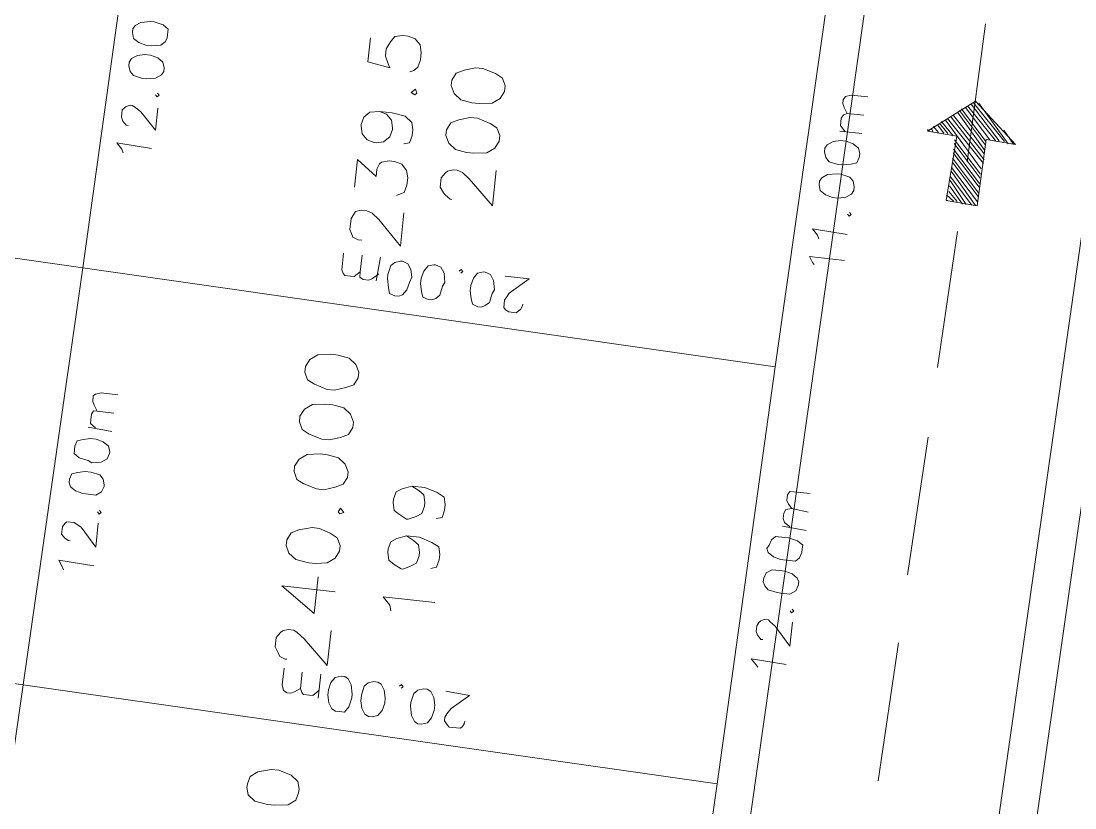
# Model space of a CAD drawing. Header units: metres. Extents: x -977055 to 805873, y -1033982 to 242021.
# Drawn here: x 2559.45 to 2589.67, y 922.34 to 944.9 of the extents above; entities that cross this region are included whole.
import ezdxf

# ---------------------------------------------------------------- set-up
doc = ezdxf.new("R2010")
doc.units = ezdxf.units.M
for name, color, linetype in [('PDF_acera', 7, 'Continuous'), ('PDF_areas por lote', 7, 'Continuous'), ('PDF_COTAS', 7, 'Continuous'), ('PDF_linea de centro', 7, 'Continuous'), ('PDF_lote nuevo', 7, 'Continuous'), ('PDF_LOTES', 7, 'Continuous'), ('PDF_No. lotes', 7, 'Continuous'), ('PDF_VIAS', 7, 'Continuous')]:
    doc.layers.add(name, color=color, linetype=linetype)

# ---------------------------------------------------------------- blocks, each defined once
blk = doc.blocks.new('CALLE')
at = {"layer": 'PDF_acera', "lineweight": 9}
for points in [[(-129.421152, -97.753824), (-72.690912, -99.658944), (-71.420832, -101.013696), (-72.479232, -132.130656), (-73.833984, -133.400736), (-130.564224, -131.495616), (-131.834304, -130.140864), (-130.775904, -99.023904)], [(-132.08832, -138.354048), (-133.14672, -169.471008), (-131.87664, -170.82576), (-75.188736, -172.773216), (-73.833984, -171.503136), (-72.775584, -140.386176), (-74.045664, -139.031424), (-130.733568, -137.083968)]]:
    blk.add_lwpolyline(points, close=True, dxfattribs=at)
at = {"layer": 'PDF_areas por lote', "lineweight": 9}
for points in [[(-93.816576, -121.250304), (-93.98592, -121.29264), (-94.112928, -121.461984), (-94.155264, -121.758336), (-94.155264, -121.92768), (-94.112928, -122.224032), (-93.98592, -122.393376), (-93.816576, -122.435712), (-93.731904, -122.435712), (-93.56256, -122.393376), (-93.435552, -122.224032), (-93.35088, -121.92768), (-93.35088, -121.758336), (-93.435552, -121.461984), (-93.56256, -121.29264), (-93.731904, -121.250304)], [(-88.228224, -121.546656), (-88.397568, -121.631328), (-88.524576, -121.800672), (-88.566912, -122.097024), (-88.566912, -122.266368), (-88.524576, -122.520384), (-88.397568, -122.689728), (-88.228224, -122.7744), (-88.101216, -122.7744), (-87.931872, -122.689728), (-87.8472, -122.520384), (-87.762528, -122.266368), (-87.762528, -122.097024), (-87.8472, -121.800672), (-87.931872, -121.631328), (-88.101216, -121.546656)], [(-86.534784, -121.546656), (-86.704128, -121.631328), (-86.7888, -121.800672), (-86.873472, -122.097024), (-86.873472, -122.266368), (-86.7888, -122.520384), (-86.704128, -122.689728), (-86.534784, -122.7744), (-86.407776, -122.7744), (-86.238432, -122.689728), (-86.111424, -122.520384), (-86.069088, -122.266368), (-86.069088, -122.097024), (-86.111424, -121.800672), (-86.238432, -121.631328), (-86.407776, -121.546656)], [(-85.391712, -121.546656), (-85.561056, -121.631328), (-85.645728, -121.800672), (-85.7304, -122.097024), (-85.7304, -122.266368), (-85.645728, -122.520384), (-85.561056, -122.689728), (-85.391712, -122.7744), (-85.264704, -122.7744), (-85.09536, -122.689728), (-84.968352, -122.520384), (-84.926016, -122.266368), (-84.926016, -122.097024), (-84.968352, -121.800672), (-85.09536, -121.631328), (-85.264704, -121.546656)], [(-84.24864, -121.546656), (-84.417984, -121.631328), (-84.502656, -121.800672), (-84.587328, -122.097024), (-84.587328, -122.266368), (-84.502656, -122.520384), (-84.417984, -122.689728), (-84.24864, -122.7744), (-84.121632, -122.7744), (-83.952288, -122.689728), (-83.82528, -122.520384), (-83.782944, -122.266368), (-83.782944, -122.097024), (-83.82528, -121.800672), (-83.952288, -121.631328), (-84.121632, -121.546656)], [(-87.339168, -122.647392), (-87.381504, -122.689728), (-87.339168, -122.7744), (-87.254496, -122.689728)], [(-77.644224, -123.282432), (-77.68656, -123.367104), (-77.644224, -123.40944), (-77.559552, -123.367104)]]:
    blk.add_lwpolyline(points, close=True, dxfattribs=at)
for points in [[(-90.81072, -121.843008), (-90.81072, -121.800672), (-90.768384, -121.673664), (-90.683712, -121.631328), (-90.556704, -121.546656), (-90.345024, -121.546656), (-90.218016, -121.631328), (-90.17568, -121.673664), (-90.133344, -121.800672), (-90.133344, -121.92768), (-90.17568, -122.012352), (-90.302688, -122.181696), (-90.853056, -122.7744), (-90.048672, -122.7744)], [(-89.159616, -122.7744), (-89.159616, -121.546656), (-89.709984, -122.35104), (-88.863264, -122.35104)], [(-81.115776, -122.520384), (-81.115776, -122.435712), (-81.07344, -122.308704), (-80.988768, -122.266368), (-80.904096, -122.224032), (-80.65008, -122.224032), (-80.565408, -122.266368), (-80.480736, -122.308704), (-80.4384, -122.435712), (-80.4384, -122.56272), (-80.480736, -122.689728), (-80.607744, -122.859072), (-81.158112, -123.40944), (-80.396064, -123.40944)], [(-79.930368, -122.224032), (-79.295328, -122.224032), (-79.634016, -122.689728), (-79.464672, -122.689728), (-79.337664, -122.732064), (-79.295328, -122.7744), (-79.252992, -122.943744), (-79.252992, -123.070752), (-79.295328, -123.240096), (-79.422336, -123.367104), (-79.59168, -123.40944), (-79.761024, -123.40944), (-79.930368, -123.367104), (-79.972704, -123.282432), (-80.01504, -123.19776)], [(-78.152256, -122.605056), (-78.194592, -122.7744), (-78.3216, -122.901408), (-78.490944, -122.943744), (-78.53328, -122.943744), (-78.702624, -122.901408), (-78.829632, -122.7744), (-78.871968, -122.605056), (-78.871968, -122.56272), (-78.829632, -122.393376), (-78.702624, -122.266368), (-78.53328, -122.224032), (-78.490944, -122.224032), (-78.3216, -122.266368), (-78.194592, -122.393376), (-78.152256, -122.605056), (-78.152256, -122.901408), (-78.194592, -123.19776), (-78.3216, -123.367104), (-78.490944, -123.40944), (-78.617952, -123.40944), (-78.787296, -123.367104), (-78.829632, -123.240096)], [(-76.501152, -122.224032), (-77.05152, -122.224032), (-77.136192, -122.732064), (-77.05152, -122.689728), (-76.882176, -122.605056), (-76.712832, -122.605056), (-76.543488, -122.689728), (-76.41648, -122.7744), (-76.374144, -122.943744), (-76.374144, -123.070752), (-76.41648, -123.240096), (-76.543488, -123.367104), (-76.712832, -123.40944), (-76.882176, -123.40944), (-77.05152, -123.367104), (-77.136192, -123.282432), (-77.178528, -123.19776)]]:
    blk.add_lwpolyline(points, dxfattribs=at)
at = {"layer": 'PDF_COTAS', "lineweight": 9}
for points in [[(-89.159616, -117.228384), (-89.11728, -116.424), (-89.244288, -116.508672), (-89.32896, -116.551008), (-89.244288, -116.508672), (-89.11728, -116.424)], [(-88.185888, -117.228384), (-88.736256, -117.228384), (-88.312896, -116.84736), (-88.27056, -116.762688), (-88.228224, -116.678016), (-88.228224, -116.593344), (-88.228224, -116.508672), (-88.27056, -116.466336), (-88.355232, -116.424), (-88.524576, -116.424), (-88.566912, -116.466336), (-88.609248, -116.508672), (-88.651584, -116.593344), (-88.651584, -116.63568), (-88.651584, -116.593344), (-88.609248, -116.508672), (-88.566912, -116.466336), (-88.524576, -116.424), (-88.355232, -116.424), (-88.27056, -116.466336), (-88.228224, -116.508672), (-88.228224, -116.593344), (-88.228224, -116.678016), (-88.27056, -116.762688), (-88.312896, -116.84736), (-88.736256, -117.228384)], [(-87.339168, -116.466336), (-87.42384, -116.508672), (-87.508512, -116.63568), (-87.550848, -116.805024), (-87.550848, -116.932032), (-87.550848, -117.101376), (-87.466176, -117.228384), (-87.339168, -117.27072), (-87.296832, -117.27072), (-87.169824, -117.228384), (-87.085152, -117.143712), (-87.042816, -116.932032), (-87.042816, -116.805024), (-87.085152, -116.63568), (-87.127488, -116.508672), (-87.254496, -116.466336)], [(-87.339168, -116.466336), (-87.42384, -116.508672), (-87.508512, -116.63568), (-87.550848, -116.805024), (-87.550848, -116.932032), (-87.550848, -117.101376), (-87.466176, -117.228384), (-87.339168, -117.27072), (-87.296832, -117.27072), (-87.169824, -117.228384), (-87.085152, -117.143712), (-87.042816, -116.932032), (-87.042816, -116.805024), (-87.085152, -116.63568), (-87.127488, -116.508672), (-87.254496, -116.466336)], [(-87.339168, -116.466336), (-87.42384, -116.508672), (-87.508512, -116.63568), (-87.550848, -116.805024), (-87.550848, -116.932032), (-87.550848, -117.101376), (-87.466176, -117.228384), (-87.339168, -117.27072), (-87.296832, -117.27072), (-87.169824, -117.228384), (-87.085152, -117.143712), (-87.042816, -116.932032), (-87.042816, -116.805024), (-87.085152, -116.63568), (-87.127488, -116.508672), (-87.254496, -116.466336)], [(-86.57712, -116.508672), (-86.661792, -116.508672), (-86.746464, -116.63568), (-86.7888, -116.84736), (-86.831136, -116.932032), (-86.7888, -117.143712), (-86.704128, -117.27072), (-86.57712, -117.313056), (-86.534784, -117.313056), (-86.407776, -117.27072), (-86.323104, -117.143712), (-86.280768, -116.974368), (-86.280768, -116.84736), (-86.323104, -116.678016), (-86.36544, -116.551008), (-86.492448, -116.508672)], [(-86.57712, -116.508672), (-86.661792, -116.508672), (-86.746464, -116.63568), (-86.7888, -116.84736), (-86.831136, -116.932032), (-86.7888, -117.143712), (-86.704128, -117.27072), (-86.57712, -117.313056), (-86.534784, -117.313056), (-86.407776, -117.27072), (-86.323104, -117.143712), (-86.280768, -116.974368), (-86.280768, -116.84736), (-86.323104, -116.678016), (-86.36544, -116.551008), (-86.492448, -116.508672)], [(-86.57712, -116.508672), (-86.661792, -116.508672), (-86.746464, -116.63568), (-86.7888, -116.84736), (-86.831136, -116.932032), (-86.7888, -117.143712), (-86.704128, -117.27072), (-86.57712, -117.313056), (-86.534784, -117.313056), (-86.407776, -117.27072), (-86.323104, -117.143712), (-86.280768, -116.974368), (-86.280768, -116.84736), (-86.323104, -116.678016), (-86.36544, -116.551008), (-86.492448, -116.508672)], [(-86.026752, -116.762688), (-86.069088, -117.313056)], [(-85.645728, -117.313056), (-85.645728, -116.932032), (-85.645728, -116.84736), (-85.7304, -116.805024), (-85.857408, -116.805024), (-85.94208, -116.805024), (-86.026752, -116.932032), (-85.94208, -116.805024), (-85.857408, -116.805024), (-85.7304, -116.805024), (-85.645728, -116.84736), (-85.645728, -116.932032)], [(-85.222368, -117.355392), (-85.222368, -116.974368), (-85.264704, -116.84736), (-85.30704, -116.805024), (-85.434048, -116.805024), (-85.51872, -116.84736), (-85.645728, -116.932032), (-85.51872, -116.84736), (-85.434048, -116.805024), (-85.30704, -116.805024), (-85.264704, -116.84736), (-85.222368, -116.974368)], [(-79.549344, -117.524736), (-79.507008, -116.720352), (-79.634016, -116.84736), (-79.718688, -116.889696), (-79.634016, -116.84736), (-79.507008, -116.720352)], [(-78.617952, -117.567072), (-79.125984, -117.567072), (-78.74496, -117.186048), (-78.660288, -117.05904), (-78.617952, -116.974368), (-78.617952, -116.932032), (-78.660288, -116.84736), (-78.702624, -116.805024), (-78.74496, -116.762688), (-78.914304, -116.762688), (-78.998976, -116.805024), (-79.041312, -116.84736), (-79.083648, -116.889696), (-79.083648, -116.932032), (-79.083648, -116.889696), (-79.041312, -116.84736), (-78.998976, -116.805024), (-78.914304, -116.762688), (-78.74496, -116.762688), (-78.702624, -116.805024), (-78.660288, -116.84736), (-78.617952, -116.932032), (-78.617952, -116.974368), (-78.660288, -117.05904), (-78.74496, -117.186048), (-79.125984, -117.567072)], [(-77.728896, -116.805024), (-77.855904, -116.84736), (-77.940576, -116.932032), (-77.982912, -117.143712), (-77.982912, -117.228384), (-77.940576, -117.440064), (-77.855904, -117.567072), (-77.771232, -117.609408), (-77.68656, -117.609408), (-77.559552, -117.567072), (-77.47488, -117.440064), (-77.432544, -117.27072), (-77.432544, -117.143712), (-77.47488, -116.974368), (-77.559552, -116.84736), (-77.644224, -116.805024)], [(-77.728896, -116.805024), (-77.855904, -116.84736), (-77.940576, -116.932032), (-77.982912, -117.143712), (-77.982912, -117.228384), (-77.940576, -117.440064), (-77.855904, -117.567072), (-77.771232, -117.609408), (-77.68656, -117.609408), (-77.559552, -117.567072), (-77.47488, -117.440064), (-77.432544, -117.27072), (-77.432544, -117.143712), (-77.47488, -116.974368), (-77.559552, -116.84736), (-77.644224, -116.805024)], [(-76.966848, -116.805024), (-77.093856, -116.84736), (-77.178528, -116.974368), (-77.220864, -117.143712), (-77.220864, -117.27072), (-77.178528, -117.4824), (-77.093856, -117.567072), (-77.009184, -117.609408), (-76.924512, -117.609408), (-76.797504, -117.609408), (-76.712832, -117.4824), (-76.670496, -117.27072), (-76.670496, -117.186048), (-76.712832, -116.974368), (-76.797504, -116.84736), (-76.882176, -116.805024)], [(-76.966848, -116.805024), (-77.093856, -116.84736), (-77.178528, -116.974368), (-77.220864, -117.143712), (-77.220864, -117.27072), (-77.178528, -117.4824), (-77.093856, -117.567072), (-77.009184, -117.609408), (-76.924512, -117.609408), (-76.797504, -117.609408), (-76.712832, -117.4824), (-76.670496, -117.27072), (-76.670496, -117.186048), (-76.712832, -116.974368), (-76.797504, -116.84736), (-76.882176, -116.805024)], [(-87.889536, -117.228384), (-87.931872, -117.27072), (-87.974208, -117.228384), (-87.931872, -117.186048), (-87.974208, -117.228384), (-87.931872, -117.27072)], [(-78.279264, -117.524736), (-78.3216, -117.567072), (-78.363936, -117.524736), (-78.3216, -117.4824), (-78.363936, -117.524736), (-78.3216, -117.567072)], [(-91.86912, -123.155424), (-91.86912, -123.282432), (-91.742112, -123.367104), (-91.530432, -123.40944), (-91.44576, -123.40944), (-91.23408, -123.367104), (-91.107072, -123.282432), (-91.064736, -123.19776), (-91.064736, -123.113088), (-91.107072, -122.98608), (-91.23408, -122.901408), (-91.403424, -122.859072), (-91.530432, -122.859072), (-91.699776, -122.901408), (-91.826784, -122.98608), (-91.86912, -123.070752)], [(-82.301184, -123.494112), (-82.258848, -123.578784), (-82.13184, -123.663456), (-81.962496, -123.705792), (-81.835488, -123.748128), (-81.666144, -123.705792), (-81.539136, -123.62112), (-81.4968, -123.494112), (-81.4968, -123.451776), (-81.539136, -123.324768), (-81.623808, -123.240096), (-81.835488, -123.19776), (-81.92016, -123.19776), (-82.13184, -123.240096), (-82.258848, -123.282432), (-82.301184, -123.40944)], [(-91.911456, -123.917472), (-91.86912, -124.04448), (-91.742112, -124.129152), (-91.572768, -124.171488), (-91.44576, -124.171488), (-91.276416, -124.129152), (-91.149408, -124.04448), (-91.107072, -123.959808), (-91.107072, -123.875136), (-91.149408, -123.748128), (-91.23408, -123.663456), (-91.44576, -123.62112), (-91.572768, -123.62112), (-91.742112, -123.663456), (-91.86912, -123.748128), (-91.911456, -123.8328)], [(-82.301184, -124.25616), (-82.258848, -124.340832), (-82.174176, -124.425504), (-81.962496, -124.46784), (-81.877824, -124.510176), (-81.666144, -124.46784), (-81.539136, -124.383168), (-81.4968, -124.25616), (-81.4968, -124.213824), (-81.539136, -124.086816), (-81.666144, -124.002144), (-81.835488, -123.959808), (-81.962496, -123.959808), (-82.13184, -124.002144), (-82.258848, -124.04448), (-82.301184, -124.171488)], [(-91.953792, -125.060544), (-91.911456, -125.187552), (-91.784448, -125.272224), (-91.615104, -125.31456), (-91.488096, -125.31456), (-91.318752, -125.272224), (-91.191744, -125.187552), (-91.149408, -125.10288), (-91.149408, -125.018208), (-91.191744, -124.8912), (-91.276416, -124.806528), (-91.488096, -124.764192), (-91.572768, -124.764192), (-91.784448, -124.806528), (-91.911456, -124.8912), (-91.953792, -124.975872)], [(-82.34352, -125.399232), (-82.301184, -125.483904), (-82.216512, -125.568576), (-82.004832, -125.610912), (-81.92016, -125.653248), (-81.70848, -125.610912), (-81.581472, -125.52624), (-81.539136, -125.399232), (-81.539136, -125.356896), (-81.581472, -125.229888), (-81.70848, -125.145216), (-81.877824, -125.10288), (-82.004832, -125.10288), (-82.174176, -125.145216), (-82.301184, -125.187552), (-82.34352, -125.31456)], [(-89.709984, -133.189056), (-89.667648, -132.384672), (-89.794656, -132.51168), (-89.836992, -132.554016), (-89.794656, -132.51168), (-89.667648, -132.384672)], [(-88.736256, -133.231392), (-89.286624, -133.231392), (-88.863264, -132.850368), (-88.778592, -132.72336), (-88.736256, -132.681024), (-88.736256, -132.596352), (-88.778592, -132.51168), (-88.820928, -132.469344), (-88.9056, -132.427008), (-89.032608, -132.427008), (-89.11728, -132.469344), (-89.159616, -132.51168), (-89.201952, -132.554016), (-89.201952, -132.596352), (-89.201952, -132.554016), (-89.159616, -132.51168), (-89.11728, -132.469344), (-89.032608, -132.427008), (-88.9056, -132.427008), (-88.820928, -132.469344), (-88.778592, -132.51168), (-88.736256, -132.596352), (-88.736256, -132.681024), (-88.778592, -132.72336), (-88.863264, -132.850368), (-89.286624, -133.231392)], [(-87.889536, -132.469344), (-87.974208, -132.51168), (-88.05888, -132.596352), (-88.101216, -132.808032), (-88.101216, -132.892704), (-88.101216, -133.104384), (-88.016544, -133.231392), (-87.889536, -133.273728), (-87.804864, -133.273728), (-87.720192, -133.231392), (-87.63552, -133.104384), (-87.593184, -132.93504), (-87.593184, -132.808032), (-87.593184, -132.638688), (-87.677856, -132.51168), (-87.804864, -132.469344)], [(-87.889536, -132.469344), (-87.974208, -132.51168), (-88.05888, -132.596352), (-88.101216, -132.808032), (-88.101216, -132.892704), (-88.101216, -133.104384), (-88.016544, -133.231392), (-87.889536, -133.273728), (-87.804864, -133.273728), (-87.720192, -133.231392), (-87.63552, -133.104384), (-87.593184, -132.93504), (-87.593184, -132.808032), (-87.593184, -132.638688), (-87.677856, -132.51168), (-87.804864, -132.469344)], [(-87.127488, -132.469344), (-87.21216, -132.51168), (-87.296832, -132.638688), (-87.339168, -132.808032), (-87.339168, -132.93504), (-87.339168, -133.14672), (-87.254496, -133.231392), (-87.127488, -133.273728), (-87.042816, -133.273728), (-86.958144, -133.273728), (-86.873472, -133.14672), (-86.831136, -132.93504), (-86.831136, -132.850368), (-86.831136, -132.638688), (-86.915808, -132.554016), (-87.042816, -132.51168)], [(-87.127488, -132.469344), (-87.21216, -132.51168), (-87.296832, -132.638688), (-87.339168, -132.808032), (-87.339168, -132.93504), (-87.339168, -133.14672), (-87.254496, -133.231392), (-87.127488, -133.273728), (-87.042816, -133.273728), (-86.958144, -133.273728), (-86.873472, -133.14672), (-86.831136, -132.93504), (-86.831136, -132.850368), (-86.831136, -132.638688), (-86.915808, -132.554016), (-87.042816, -132.51168)], [(-86.57712, -132.765696), (-86.619456, -133.316064)], [(-86.196096, -133.316064), (-86.15376, -132.93504), (-86.196096, -132.808032), (-86.280768, -132.765696), (-86.407776, -132.765696), (-86.492448, -132.808032), (-86.57712, -132.93504), (-86.492448, -132.808032), (-86.407776, -132.765696), (-86.280768, -132.765696), (-86.196096, -132.808032), (-86.15376, -132.93504)], [(-85.772736, -133.316064), (-85.772736, -132.93504), (-85.772736, -132.850368), (-85.857408, -132.808032), (-85.984416, -132.808032), (-86.069088, -132.850368), (-86.15376, -132.93504), (-86.069088, -132.850368), (-85.984416, -132.808032), (-85.857408, -132.808032), (-85.772736, -132.850368), (-85.772736, -132.93504)], [(-78.74496, -132.765696), (-78.871968, -132.808032), (-78.95664, -132.93504), (-78.998976, -133.104384), (-78.998976, -133.231392), (-78.95664, -133.400736), (-78.871968, -133.527744), (-78.787296, -133.57008), (-78.702624, -133.57008), (-78.575616, -133.527744), (-78.490944, -133.443072), (-78.448608, -133.231392), (-78.448608, -133.14672), (-78.490944, -132.93504), (-78.575616, -132.808032), (-78.660288, -132.765696)], [(-77.982912, -132.808032), (-78.10992, -132.850368), (-78.194592, -132.93504), (-78.236928, -133.14672), (-78.236928, -133.231392), (-78.194592, -133.443072), (-78.152256, -133.57008), (-78.025248, -133.612416), (-77.940576, -133.612416), (-77.813568, -133.57008), (-77.728896, -133.443072), (-77.68656, -133.273728), (-77.68656, -133.14672), (-77.728896, -132.977376), (-77.813568, -132.850368), (-77.89824, -132.808032)], [(-88.439904, -133.189056), (-88.48224, -133.231392), (-88.524576, -133.189056), (-88.48224, -133.14672), (-88.524576, -133.189056), (-88.48224, -133.231392)]]:
    blk.add_lwpolyline(points, close=True, dxfattribs=at)
for points in [[(-89.32896, -116.551008), (-89.244288, -116.508672), (-89.11728, -116.424), (-89.159616, -117.228384)], [(-88.651584, -116.63568), (-88.651584, -116.593344), (-88.609248, -116.508672), (-88.566912, -116.466336), (-88.524576, -116.424), (-88.355232, -116.424), (-88.27056, -116.466336), (-88.228224, -116.508672), (-88.228224, -116.593344), (-88.228224, -116.678016), (-88.27056, -116.762688), (-88.312896, -116.84736), (-88.736256, -117.228384), (-88.185888, -117.228384)], [(-86.069088, -117.313056), (-86.026752, -116.762688)], [(-86.026752, -116.932032), (-85.94208, -116.805024), (-85.857408, -116.805024), (-85.7304, -116.805024), (-85.645728, -116.84736), (-85.645728, -116.932032), (-85.645728, -117.313056)], [(-85.645728, -116.932032), (-85.51872, -116.84736), (-85.434048, -116.805024), (-85.30704, -116.805024), (-85.264704, -116.84736), (-85.222368, -116.974368), (-85.222368, -117.355392)], [(-87.931872, -117.186048), (-87.974208, -117.228384), (-87.931872, -117.27072), (-87.889536, -117.228384)], [(-91.44576, -122.224032), (-91.530432, -122.097024), (-91.572768, -122.012352), (-91.572768, -121.92768), (-91.530432, -121.843008), (-91.403424, -121.800672), (-91.0224, -121.800672)], [(-91.44576, -122.647392), (-91.572768, -122.520384), (-91.572768, -122.435712), (-91.572768, -122.308704), (-91.530432, -122.266368), (-91.44576, -122.224032), (-91.064736, -122.224032)], [(-81.835488, -122.56272), (-81.962496, -122.435712), (-81.962496, -122.35104), (-81.962496, -122.224032), (-81.92016, -122.181696), (-81.835488, -122.13936), (-81.454464, -122.13936)], [(-91.064736, -122.647392), (-91.615104, -122.647392)], [(-81.835488, -122.98608), (-81.962496, -122.859072), (-82.004832, -122.7744), (-82.004832, -122.647392), (-81.962496, -122.56272), (-81.835488, -122.56272), (-81.454464, -122.56272)], [(-81.454464, -122.98608), (-82.004832, -122.943744)], [(-91.191744, -124.510176), (-91.149408, -124.552512), (-91.107072, -124.510176), (-91.149408, -124.46784)], [(-81.623808, -124.848864), (-81.581472, -124.8912), (-81.539136, -124.848864), (-81.581472, -124.806528)], [(-91.784448, -126.034272), (-91.826784, -126.034272), (-91.911456, -125.991936), (-91.953792, -125.9496), (-91.953792, -125.864928), (-91.953792, -125.695584), (-91.911456, -125.653248), (-91.86912, -125.610912), (-91.826784, -125.568576), (-91.742112, -125.568576), (-91.65744, -125.610912), (-91.530432, -125.695584), (-91.191744, -126.076608), (-91.149408, -125.52624)], [(-82.174176, -126.330624), (-82.216512, -126.330624), (-82.301184, -126.288288), (-82.34352, -126.245952), (-82.385856, -126.203616), (-82.385856, -126.034272), (-82.34352, -125.9496), (-82.301184, -125.907264), (-82.216512, -125.907264), (-82.13184, -125.907264), (-82.047168, -125.9496), (-81.962496, -125.991936), (-81.581472, -126.415296), (-81.581472, -125.864928)], [(-80.565408, -132.850368), (-80.523072, -132.808032), (-80.396064, -132.72336), (-80.396064, -133.527744)], [(-79.972704, -132.892704), (-79.888032, -132.850368), (-79.761024, -132.72336), (-79.80336, -133.527744)], [(-77.47488, -133.612416), (-77.47488, -133.104384)], [(-77.47488, -133.231392), (-77.347872, -133.104384), (-77.2632, -133.104384), (-77.178528, -133.104384), (-77.093856, -133.14672), (-77.05152, -133.231392), (-77.05152, -133.612416)], [(-77.05152, -133.231392), (-76.924512, -133.14672), (-76.83984, -133.104384), (-76.755168, -133.104384), (-76.670496, -133.14672), (-76.62816, -133.273728), (-76.62816, -133.654752)], [(-79.337664, -133.485408), (-79.38, -133.527744), (-79.337664, -133.57008), (-79.295328, -133.527744)]]:
    blk.add_lwpolyline(points, dxfattribs=at)
at = {"layer": 'PDF_linea de centro', "lineweight": 9}
for points in [[(-92.123136, -135.559872), (-88.947936, -135.68688)], [(-87.381504, -135.729216), (-84.206304, -135.856224)], [(-82.597536, -135.89856), (-79.464672, -136.025568)], [(-77.855904, -136.067904), (-74.680704, -136.152576)]]:
    blk.add_lwpolyline(points, dxfattribs=at)
at = {"layer": 'PDF_lote nuevo', "lineweight": 9}
for points in [[(-82.428192, -116.254656), (-81.877824, -100.251648), (-91.488096, -99.91296), (-92.038464, -115.915968)], [(-82.97856, -132.215328), (-82.428192, -116.254656), (-92.038464, -115.915968), (-92.588832, -131.918976)]]:
    blk.add_lwpolyline(points, close=True, dxfattribs=at)
at = {"layer": 'PDF_LOTES', "lineweight": 20}
for points in [[(-101.648736, -115.57728), (-92.038464, -115.915968), (-91.488096, -99.91296), (-101.098368, -99.574272)], [(-92.038464, -115.915968), (-82.428192, -116.254656), (-81.877824, -100.251648), (-91.488096, -99.91296)], [(-82.428192, -116.254656), (-72.860256, -116.551008), (-72.309888, -101.352384), (-73.114272, -100.548), (-81.877824, -100.251648)], [(-102.156768, -131.580288), (-92.588832, -131.918976), (-92.038464, -115.915968), (-101.648736, -115.57728)], [(-92.588832, -131.918976), (-82.97856, -132.215328), (-82.428192, -116.254656), (-92.038464, -115.915968)], [(-82.97856, -132.215328), (-74.172672, -132.51168), (-73.368288, -131.749632), (-72.860256, -116.551008), (-82.428192, -116.254656)], [(-93.393216, -155.246112), (-83.782944, -155.5848), (-83.232576, -139.581792), (-92.842848, -139.243104)]]:
    blk.add_lwpolyline(points, close=True, dxfattribs=at)
at = {"layer": 'PDF_No. lotes', "lineweight": 20}
for points in [[(-89.455968, -124.086816), (-89.32896, -124.04448), (-89.159616, -123.875136), (-89.159616, -125.060544)], [(-87.720192, -124.25616), (-87.804864, -124.425504), (-87.889536, -124.552512), (-88.05888, -124.594848), (-88.143552, -124.594848), (-88.312896, -124.552512), (-88.397568, -124.425504), (-88.48224, -124.25616), (-88.48224, -124.213824), (-88.397568, -124.04448), (-88.312896, -123.917472), (-88.143552, -123.875136), (-88.05888, -123.875136), (-87.889536, -123.917472), (-87.804864, -124.04448), (-87.720192, -124.25616), (-87.720192, -124.552512), (-87.804864, -124.848864), (-87.889536, -125.018208), (-88.05888, -125.060544), (-88.185888, -125.060544), (-88.355232, -125.018208), (-88.397568, -124.8912)], [(-86.57712, -124.25616), (-86.661792, -124.425504), (-86.746464, -124.552512), (-86.915808, -124.594848), (-87.00048, -124.594848), (-87.169824, -124.552512), (-87.254496, -124.425504), (-87.339168, -124.25616), (-87.339168, -124.213824), (-87.254496, -124.04448), (-87.169824, -123.917472), (-87.00048, -123.875136), (-86.915808, -123.875136), (-86.746464, -123.917472), (-86.661792, -124.04448), (-86.57712, -124.25616), (-86.57712, -124.552512), (-86.661792, -124.848864), (-86.746464, -125.018208), (-86.915808, -125.060544), (-87.042816, -125.060544), (-87.21216, -125.018208), (-87.254496, -124.8912)], [(-79.972704, -124.46784), (-79.972704, -124.425504), (-79.888032, -124.298496), (-79.845696, -124.25616), (-79.718688, -124.171488), (-79.507008, -124.171488), (-79.38, -124.25616), (-79.337664, -124.298496), (-79.295328, -124.425504), (-79.295328, -124.510176), (-79.337664, -124.637184), (-79.464672, -124.806528), (-80.01504, -125.399232), (-79.210656, -125.399232)]]:
    blk.add_lwpolyline(points, dxfattribs=at)
for points in [[(-78.53328, -124.171488), (-78.702624, -124.25616), (-78.829632, -124.425504), (-78.871968, -124.67952), (-78.871968, -124.848864), (-78.829632, -125.145216), (-78.702624, -125.31456), (-78.53328, -125.399232), (-78.406272, -125.399232), (-78.236928, -125.31456), (-78.152256, -125.145216), (-78.067584, -124.848864), (-78.067584, -124.67952), (-78.152256, -124.425504), (-78.236928, -124.25616), (-78.406272, -124.171488)], [(-77.390208, -124.171488), (-77.559552, -124.25616), (-77.68656, -124.425504), (-77.728896, -124.67952), (-77.728896, -124.848864), (-77.68656, -125.145216), (-77.559552, -125.31456), (-77.390208, -125.399232), (-77.2632, -125.399232), (-77.093856, -125.31456), (-77.009184, -125.145216), (-76.924512, -124.848864), (-76.924512, -124.67952), (-77.009184, -124.425504), (-77.093856, -124.25616), (-77.2632, -124.171488)]]:
    blk.add_lwpolyline(points, close=True, dxfattribs=at)
at = {"layer": 'PDF_VIAS', "lineweight": 20}
blk.add_lwpolyline([(-77.2632, -135.094176), (-77.305536, -135.771552), (-78.787296, -135.68688), (-78.829632, -136.406592), (-77.305536, -136.448928), (-77.347872, -137.126304), (-76.458816, -136.11024)], close=True, dxfattribs=at)
at = {"layer": 'PDF_VIAS', "lineweight": 9}
for points in [[(-77.2632, -135.136512), (-77.220864, -135.094176)], [(-77.2632, -135.221184), (-77.178528, -135.178848)], [(-77.2632, -135.348192), (-77.136192, -135.221184)], [(-77.982912, -136.406592), (-76.966848, -135.4752)], [(-77.305536, -135.68688), (-77.009184, -135.390528)], [(-77.2632, -135.4752), (-77.093856, -135.305856)], [(-77.2632, -135.559872), (-77.05152, -135.348192)], [(-78.787296, -135.729216), (-78.787296, -135.68688)], [(-78.787296, -135.856224), (-78.660288, -135.68688)], [(-77.855904, -136.448928), (-76.924512, -135.517536)], [(-77.771232, -136.448928), (-76.882176, -135.602208)], [(-77.644224, -136.448928), (-76.83984, -135.644544)], [(-78.829632, -136.067904), (-78.448608, -135.729216)], [(-78.829632, -136.152576), (-78.3216, -135.729216)], [(-78.829632, -136.279584), (-78.236928, -135.729216)], [(-78.829632, -136.364256), (-78.10992, -135.729216)], [(-78.787296, -135.940896), (-78.575616, -135.729216)], [(-78.74496, -136.406592), (-78.025248, -135.729216)], [(-78.617952, -136.406592), (-77.89824, -135.729216)], [(-78.53328, -136.406592), (-77.813568, -135.729216)], [(-78.406272, -136.406592), (-77.68656, -135.729216)], [(-78.3216, -136.406592), (-77.601888, -135.729216)], [(-78.194592, -136.406592), (-77.47488, -135.729216)], [(-78.10992, -136.406592), (-77.390208, -135.729216)], [(-77.559552, -136.448928), (-76.755168, -135.729216)], [(-77.432544, -136.448928), (-76.712832, -135.771552)], [(-77.347872, -136.448928), (-76.670496, -135.813888)], [(-77.305536, -136.5336), (-76.62816, -135.89856)], [(-77.305536, -136.660608), (-76.585824, -135.940896)], [(-77.347872, -136.95696), (-76.501152, -136.194912)], [(-77.305536, -136.74528), (-76.543488, -136.025568)], [(-77.305536, -136.872288), (-76.501152, -136.067904)], [(-77.347872, -137.083968), (-77.05152, -136.829952)]]:
    blk.add_lwpolyline(points, dxfattribs=at)

msp = doc.modelspace()

# ---------------------------------------------------------------- block references
at = {"xscale": 1.255773352820658, "yscale": 1.255773352820658, "zscale": 1.255773352820658, "rotation": 83.85573648860341}
msp.add_blockref('CALLE', (2427.15058, 1056.36283, 1015.371), dxfattribs=at)

doc.saveas('drawing.dxf')
